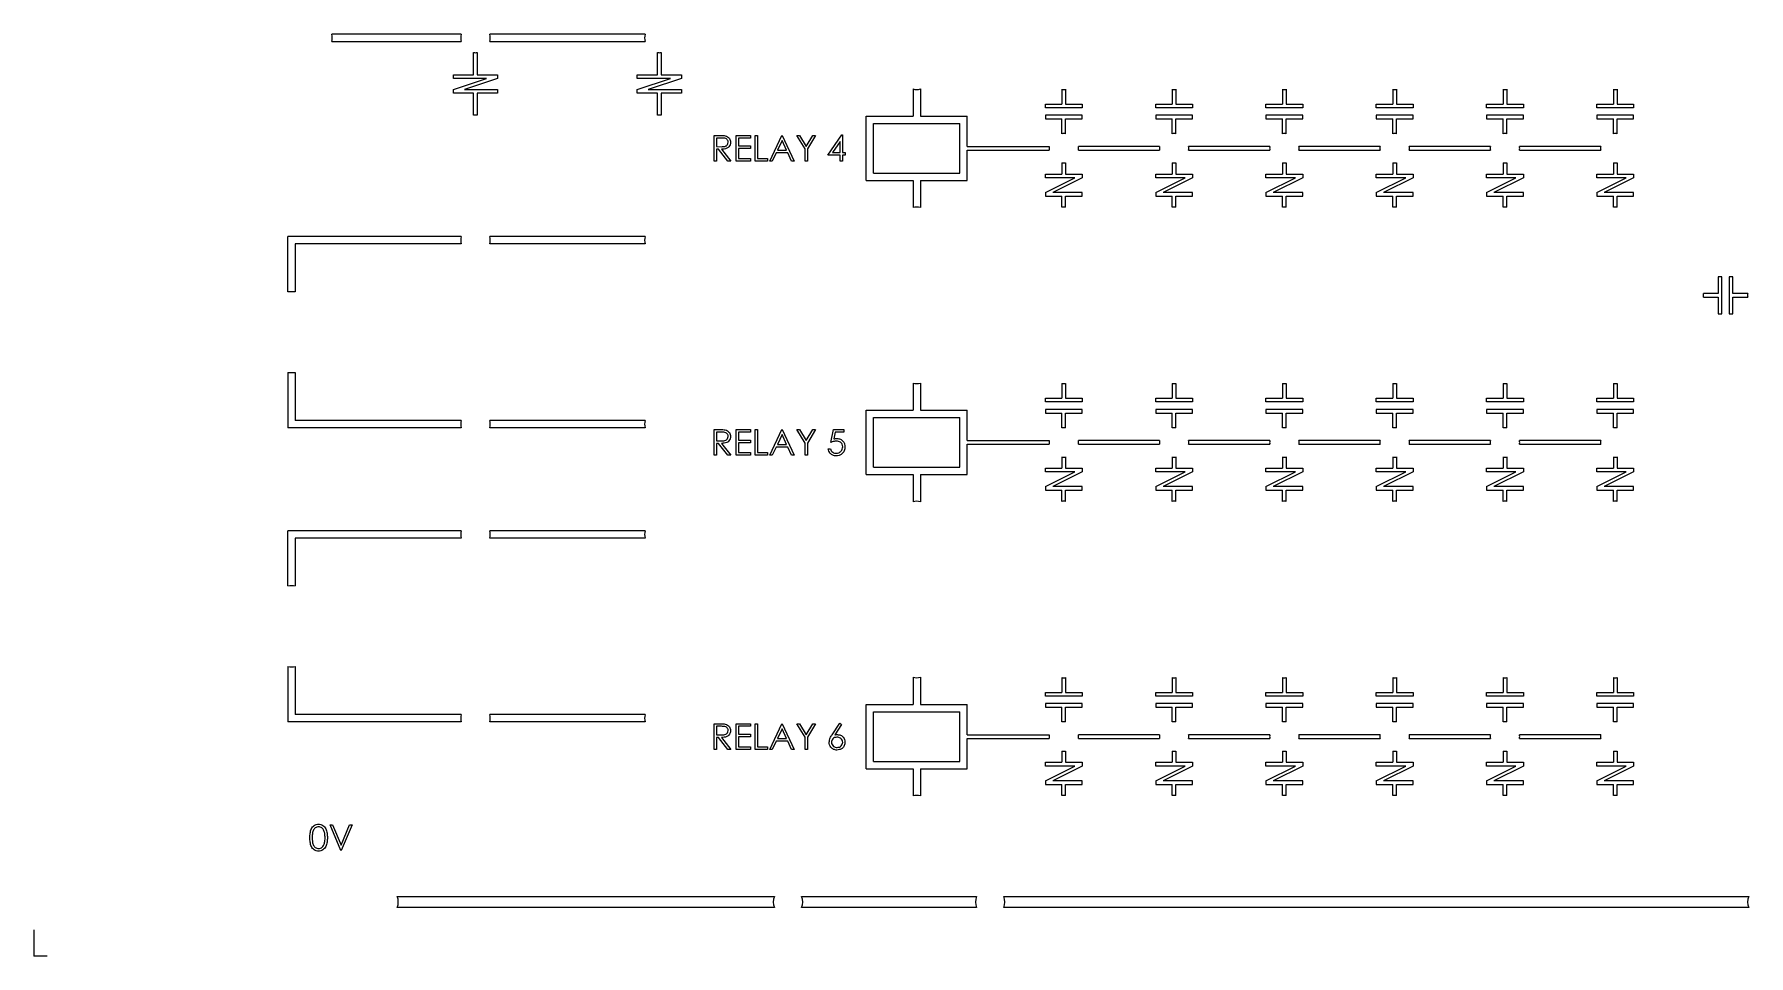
# Model space of a CAD drawing. Header units: millimetres. Extents: x -148 to 776, y -1017 to -448.
# Drawn here: x -148.3 to 318, y -1017.4 to -766.8 of the extents above; entities that cross this region are included whole.
import ezdxf

# ---------------------------------------------------------------- set-up
doc = ezdxf.new("R2010")
doc.units = ezdxf.units.MM
doc.header["$PDSIZE"] = -1

msp = doc.modelspace()

# ---------------------------------------------------------------- linework, layer by layer
at = {"color": 7, "linetype": 'Continuous', "lineweight": 25}
for p, q in [((-32.19, -766.82), (-67.36, -766.82)), ((-67.36, -768.82), (-32.19, -768.82)), ((17.81, -766.82), (-24.44, -766.82)), ((-24.44, -768.82), (17.81, -768.82)), ((-28.82, -777.82), (-28.82, -771.78)), ((-27.82, -771.78), (-27.82, -777.82)), ((21.18, -777.82), (21.18, -771.78)), ((22.18, -771.78), (22.18, -777.82)), ((-34.32, -778.82), (-34.32, -777.82)), ((-34.32, -777.82), (-28.82, -777.82)), ((-27.82, -777.82), (-22.32, -777.82)), ((-22.32, -777.82), (-22.32, -778.82)), ((15.68, -778.82), (15.68, -777.82)), ((15.68, -777.82), (21.18, -777.82)), ((22.18, -777.82), (27.68, -777.82)), ((27.68, -777.82), (27.68, -778.82)), ((-34.32, -781.82), (-25.32, -778.82)), ((-25.32, -778.82), (-34.32, -778.82)), ((-34.32, -782.82), (-34.32, -781.82)), ((-28.82, -782.82), (-34.32, -782.82)), ((-22.32, -778.82), (-31.32, -781.82)), ((-31.32, -781.82), (-22.32, -781.82)), ((-28.82, -788.85), (-28.82, -782.82)), ((-22.32, -782.82), (-27.82, -782.82)), ((-27.82, -782.82), (-27.82, -788.85)), ((-22.32, -781.82), (-22.32, -782.82)), ((15.68, -781.82), (24.68, -778.82)), ((24.68, -778.82), (15.68, -778.82)), ((15.68, -782.82), (15.68, -781.82)), ((21.18, -782.82), (15.68, -782.82)), ((27.68, -778.82), (18.68, -781.82)), ((18.68, -781.82), (27.68, -781.82)), ((21.18, -788.85), (21.18, -782.82)), ((27.68, -782.82), (22.18, -782.82)), ((22.18, -782.82), (22.18, -788.85)), ((27.68, -781.82), (27.68, -782.82)), ((90.68, -781.69), (90.68, -789.07)), ((92.68, -781.69), (92.68, -789.07)), ((131.18, -781.78), (131.18, -785.82)), ((132.18, -781.78), (132.18, -785.82)), ((161.18, -781.78), (161.18, -785.82)), ((162.18, -781.78), (162.18, -785.82)), ((191.18, -781.78), (191.18, -785.82)), ((192.18, -781.78), (192.18, -785.82)), ((221.18, -781.78), (221.18, -785.82)), ((222.18, -781.78), (222.18, -785.82)), ((251.18, -781.78), (251.18, -785.82)), ((252.18, -781.78), (252.18, -785.82)), ((281.18, -781.78), (281.18, -785.82)), ((282.18, -781.78), (282.18, -785.82)), ((126.68, -786.82), (126.68, -785.82)), ((126.68, -785.82), (131.18, -785.82)), ((136.68, -786.82), (126.68, -786.82)), ((132.18, -785.82), (136.68, -785.82)), ((136.68, -785.82), (136.68, -786.82)), ((156.68, -786.82), (156.68, -785.82)), ((156.68, -785.82), (161.18, -785.82)), ((166.68, -786.82), (156.68, -786.82)), ((162.18, -785.82), (166.68, -785.82)), ((166.68, -785.82), (166.68, -786.82)), ((186.68, -786.82), (186.68, -785.82)), ((186.68, -785.82), (191.18, -785.82)), ((196.68, -786.82), (186.68, -786.82)), ((192.18, -785.82), (196.68, -785.82)), ((196.68, -785.82), (196.68, -786.82)), ((216.68, -786.82), (216.68, -785.82)), ((216.68, -785.82), (221.18, -785.82)), ((226.68, -786.82), (216.68, -786.82)), ((222.18, -785.82), (226.68, -785.82)), ((226.68, -785.82), (226.68, -786.82)), ((246.68, -786.82), (246.68, -785.82)), ((246.68, -785.82), (251.18, -785.82)), ((256.68, -786.82), (246.68, -786.82)), ((252.18, -785.82), (256.68, -785.82)), ((256.68, -785.82), (256.68, -786.82)), ((276.68, -786.82), (276.68, -785.82)), ((276.68, -785.82), (281.18, -785.82)), ((286.68, -786.82), (276.68, -786.82)), ((282.18, -785.82), (286.68, -785.82)), ((286.68, -785.82), (286.68, -786.82)), ((77.93, -806.57), (77.93, -789.07)), ((77.93, -789.07), (90.68, -789.07)), ((79.93, -791.07), (103.43, -791.07)), ((79.93, -804.57), (79.93, -791.07)), ((92.68, -789.07), (105.43, -789.07)), ((103.43, -804.57), (103.43, -791.07)), ((105.43, -797.32), (105.43, -789.07)), ((126.68, -788.82), (126.68, -789.82)), ((136.68, -788.82), (126.68, -788.82)), ((126.68, -789.82), (131.18, -789.82)), ((131.18, -793.85), (131.18, -789.82)), ((132.18, -789.82), (136.68, -789.82)), ((132.18, -793.85), (132.18, -789.82)), ((136.68, -789.82), (136.68, -788.82)), ((156.68, -788.82), (156.68, -789.82)), ((166.68, -788.82), (156.68, -788.82)), ((156.68, -789.82), (161.18, -789.82)), ((161.18, -793.85), (161.18, -789.82)), ((162.18, -789.82), (166.68, -789.82)), ((162.18, -793.85), (162.18, -789.82)), ((166.68, -789.82), (166.68, -788.82)), ((186.68, -788.82), (186.68, -789.82)), ((196.68, -788.82), (186.68, -788.82)), ((186.68, -789.82), (191.18, -789.82)), ((191.18, -793.85), (191.18, -789.82)), ((192.18, -789.82), (196.68, -789.82)), ((192.18, -793.85), (192.18, -789.82)), ((196.68, -789.82), (196.68, -788.82)), ((216.68, -788.82), (216.68, -789.82)), ((226.68, -788.82), (216.68, -788.82)), ((216.68, -789.82), (221.18, -789.82)), ((221.18, -793.85), (221.18, -789.82)), ((222.18, -789.82), (226.68, -789.82)), ((222.18, -793.85), (222.18, -789.82)), ((226.68, -789.82), (226.68, -788.82)), ((246.68, -788.82), (246.68, -789.82)), ((256.68, -788.82), (246.68, -788.82)), ((246.68, -789.82), (251.18, -789.82)), ((251.18, -793.85), (251.18, -789.82)), ((252.18, -789.82), (256.68, -789.82)), ((252.18, -793.85), (252.18, -789.82)), ((256.68, -789.82), (256.68, -788.82)), ((276.68, -788.82), (276.68, -789.82)), ((286.68, -788.82), (276.68, -788.82)), ((276.68, -789.82), (281.18, -789.82)), ((281.18, -793.85), (281.18, -789.82)), ((282.18, -789.82), (286.68, -789.82)), ((282.18, -793.85), (282.18, -789.82)), ((286.68, -789.82), (286.68, -788.82)), ((36.64, -794.32), (38.04, -794.32)), ((36.64, -801.32), (36.64, -794.32)), ((37.27, -795.03), (37.27, -797.37)), ((38.58, -795.03), (37.27, -795.03)), ((42.56, -794.32), (46.51, -794.32)), ((42.56, -801.32), (42.56, -794.32)), ((46.51, -795.03), (43.19, -795.03)), ((43.19, -795.03), (43.19, -797.19)), ((43.19, -797.19), (46.51, -797.19)), ((46.51, -794.32), (46.51, -795.03)), ((46.51, -797.19), (46.51, -797.91)), ((47.77, -801.32), (47.77, -794.32)), ((47.77, -794.32), (48.4, -794.32)), ((48.4, -794.32), (48.4, -800.6)), ((51.72, -801.32), (55.04, -794.32)), ((55.07, -795.68), (53.81, -798.35)), ((55.04, -794.32), (55.13, -794.32)), ((56.31, -798.35), (55.07, -795.68)), ((55.13, -794.32), (58.36, -801.32)), ((59.07, -794.32), (59.79, -794.32)), ((61.32, -797.99), (59.07, -794.32)), ((59.79, -794.32), (61.63, -797.32)), ((61.63, -797.32), (63.47, -794.32)), ((64.19, -794.32), (61.95, -797.99)), ((63.47, -794.32), (64.19, -794.32)), ((67.51, -799.7), (71.33, -794.14)), ((70.83, -795.95), (68.75, -798.98)), ((70.83, -798.98), (70.83, -795.95)), ((71.33, -794.14), (71.46, -794.14)), ((71.46, -794.14), (71.46, -798.98)), ((105.43, -797.32), (127.72, -797.32)), ((157.72, -797.32), (135.65, -797.32)), ((187.72, -797.32), (165.65, -797.32)), ((217.72, -797.32), (195.65, -797.32)), ((247.72, -797.32), (225.65, -797.32)), ((277.72, -797.32), (255.65, -797.32)), ((37.27, -801.32), (36.64, -801.32)), ((37.27, -797.37), (38.55, -797.38)), ((37.78, -798.08), (37.27, -798.08)), ((37.27, -798.08), (37.27, -801.32)), ((40.35, -801.32), (37.78, -798.08)), ((38.55, -798.08), (41.13, -801.32)), ((41.13, -801.32), (40.35, -801.32)), ((46.51, -801.32), (42.56, -801.32)), ((46.51, -797.91), (43.19, -797.91)), ((43.19, -797.91), (43.19, -800.6)), ((43.19, -800.6), (46.51, -800.6)), ((46.51, -800.6), (46.51, -801.32)), ((51.09, -801.32), (47.77, -801.32)), ((48.4, -800.6), (51.09, -800.6)), ((51.09, -800.6), (51.09, -801.32)), ((52.4, -801.32), (51.72, -801.32)), ((53.47, -799.07), (52.4, -801.32)), ((56.64, -799.07), (53.47, -799.07)), ((53.81, -798.35), (56.31, -798.35)), ((57.67, -801.32), (56.64, -799.07)), ((58.36, -801.32), (57.67, -801.32)), ((61.32, -801.32), (61.32, -797.99)), ((61.95, -801.32), (61.32, -801.32)), ((61.95, -797.99), (61.95, -801.32)), ((70.83, -799.7), (67.51, -799.7)), ((68.75, -798.98), (70.83, -798.98)), ((70.83, -801.32), (70.83, -799.7)), ((71.46, -801.32), (70.83, -801.32)), ((71.46, -798.98), (72.27, -798.98)), ((72.27, -799.7), (71.46, -799.7)), ((71.46, -799.7), (71.46, -801.32)), ((72.27, -798.98), (72.27, -799.7)), ((105.43, -798.32), (127.72, -798.32)), ((105.43, -806.57), (105.43, -798.32)), ((131.18, -801.78), (131.18, -804.82)), ((132.18, -801.78), (132.18, -804.82)), ((135.65, -798.32), (157.72, -798.32)), ((161.18, -801.78), (161.18, -804.82)), ((162.18, -801.78), (162.18, -804.82)), ((165.65, -798.32), (187.72, -798.32)), ((191.18, -801.78), (191.18, -804.82)), ((192.18, -801.78), (192.18, -804.82)), ((195.65, -798.32), (217.72, -798.32)), ((221.18, -801.78), (221.18, -804.82)), ((222.18, -801.78), (222.18, -804.82)), ((225.65, -798.32), (247.72, -798.32)), ((251.18, -801.78), (251.18, -804.82)), ((252.18, -801.78), (252.18, -804.82)), ((255.65, -798.32), (277.72, -798.32)), ((281.18, -801.78), (281.18, -804.82)), ((282.18, -801.78), (282.18, -804.82)), ((77.93, -806.57), (90.68, -806.57)), ((79.93, -804.57), (103.43, -804.57)), ((90.68, -806.57), (90.68, -813.94)), ((92.68, -806.57), (105.43, -806.57)), ((92.68, -806.57), (92.68, -813.94)), ((126.68, -805.82), (126.68, -804.82)), ((126.68, -804.82), (131.18, -804.82)), ((126.68, -809.82), (134.68, -805.82)), ((134.68, -805.82), (126.68, -805.82)), ((136.68, -805.82), (128.68, -809.82)), ((132.18, -804.82), (136.68, -804.82)), ((136.68, -804.82), (136.68, -805.82)), ((156.68, -805.82), (156.68, -804.82)), ((156.68, -804.82), (161.18, -804.82)), ((156.68, -809.82), (164.68, -805.82)), ((164.68, -805.82), (156.68, -805.82)), ((166.68, -805.82), (158.68, -809.82)), ((162.18, -804.82), (166.68, -804.82)), ((166.68, -804.82), (166.68, -805.82)), ((186.68, -805.82), (186.68, -804.82)), ((186.68, -804.82), (191.18, -804.82)), ((186.68, -809.82), (194.68, -805.82)), ((194.68, -805.82), (186.68, -805.82)), ((196.68, -805.82), (188.68, -809.82)), ((192.18, -804.82), (196.68, -804.82)), ((196.68, -804.82), (196.68, -805.82)), ((216.68, -805.82), (216.68, -804.82)), ((216.68, -804.82), (221.18, -804.82)), ((216.68, -809.82), (224.68, -805.82)), ((224.68, -805.82), (216.68, -805.82)), ((226.68, -805.82), (218.68, -809.82)), ((222.18, -804.82), (226.68, -804.82)), ((226.68, -804.82), (226.68, -805.82)), ((246.68, -805.82), (246.68, -804.82)), ((246.68, -804.82), (251.18, -804.82)), ((246.68, -809.82), (254.68, -805.82)), ((254.68, -805.82), (246.68, -805.82)), ((256.68, -805.82), (248.68, -809.82)), ((252.18, -804.82), (256.68, -804.82)), ((256.68, -804.82), (256.68, -805.82)), ((276.68, -805.82), (276.68, -804.82)), ((276.68, -804.82), (281.18, -804.82)), ((276.68, -809.82), (284.68, -805.82)), ((284.68, -805.82), (276.68, -805.82)), ((286.68, -805.82), (278.68, -809.82)), ((282.18, -804.82), (286.68, -804.82)), ((286.68, -804.82), (286.68, -805.82)), ((126.68, -809.82), (126.68, -810.82)), ((126.68, -810.82), (131.18, -810.82)), ((136.68, -809.82), (128.68, -809.82)), ((131.18, -813.85), (131.18, -810.82)), ((132.18, -810.82), (136.68, -810.82)), ((132.18, -813.85), (132.18, -810.82)), ((136.68, -810.82), (136.68, -809.82)), ((156.68, -809.82), (156.68, -810.82)), ((156.68, -810.82), (161.18, -810.82)), ((166.68, -809.82), (158.68, -809.82)), ((161.18, -813.85), (161.18, -810.82)), ((162.18, -810.82), (166.68, -810.82)), ((162.18, -813.85), (162.18, -810.82)), ((166.68, -810.82), (166.68, -809.82)), ((186.68, -809.82), (186.68, -810.82)), ((186.68, -810.82), (191.18, -810.82)), ((196.68, -809.82), (188.68, -809.82)), ((191.18, -813.85), (191.18, -810.82)), ((192.18, -810.82), (196.68, -810.82)), ((192.18, -813.85), (192.18, -810.82)), ((196.68, -810.82), (196.68, -809.82)), ((216.68, -809.82), (216.68, -810.82)), ((216.68, -810.82), (221.18, -810.82)), ((226.68, -809.82), (218.68, -809.82)), ((221.18, -813.85), (221.18, -810.82)), ((222.18, -810.82), (226.68, -810.82)), ((222.18, -813.85), (222.18, -810.82)), ((226.68, -810.82), (226.68, -809.82)), ((246.68, -809.82), (246.68, -810.82)), ((246.68, -810.82), (251.18, -810.82)), ((256.68, -809.82), (248.68, -809.82)), ((251.18, -813.85), (251.18, -810.82)), ((252.18, -810.82), (256.68, -810.82)), ((252.18, -813.85), (252.18, -810.82)), ((256.68, -810.82), (256.68, -809.82)), ((276.68, -809.82), (276.68, -810.82)), ((276.68, -810.82), (281.18, -810.82)), ((286.68, -809.82), (278.68, -809.82)), ((281.18, -813.85), (281.18, -810.82)), ((282.18, -810.82), (286.68, -810.82)), ((282.18, -813.85), (282.18, -810.82)), ((286.68, -810.82), (286.68, -809.82)), ((-79.32, -836.86), (-79.32, -821.82)), ((-32.19, -821.82), (-79.32, -821.82)), ((-32.19, -823.82), (-77.32, -823.82)), ((-77.32, -823.82), (-77.32, -836.86)), ((17.81, -821.82), (-24.44, -821.82)), ((17.81, -823.82), (-24.44, -823.82)), ((309.68, -832.82), (309.68, -837.32)), ((310.68, -832.82), (309.68, -832.82)), ((310.68, -842.82), (310.68, -832.82)), ((312.68, -832.82), (312.68, -842.82)), ((313.68, -832.82), (312.68, -832.82)), ((313.68, -837.32), (313.68, -832.82)), ((309.68, -837.32), (305.65, -837.32)), ((305.65, -838.32), (309.68, -838.32)), ((309.68, -838.32), (309.68, -842.82)), ((317.72, -837.32), (313.68, -837.32)), ((313.68, -838.32), (317.72, -838.32)), ((313.68, -842.82), (313.68, -838.32)), ((309.68, -842.82), (310.68, -842.82)), ((312.68, -842.82), (313.68, -842.82)), ((-79.32, -858.77), (-79.32, -873.82)), ((-77.32, -858.77), (-77.32, -871.82)), ((90.68, -861.69), (90.68, -869.07)), ((92.68, -861.69), (92.68, -869.07)), ((131.18, -861.78), (131.18, -865.82)), ((132.18, -861.78), (132.18, -865.82)), ((161.18, -861.78), (161.18, -865.82)), ((162.18, -861.78), (162.18, -865.82)), ((191.18, -861.78), (191.18, -865.82)), ((192.18, -861.78), (192.18, -865.82)), ((221.18, -861.78), (221.18, -865.82)), ((222.18, -861.78), (222.18, -865.82)), ((251.18, -861.78), (251.18, -865.82)), ((252.18, -861.78), (252.18, -865.82)), ((281.18, -861.78), (281.18, -865.82)), ((282.18, -861.78), (282.18, -865.82)), ((126.68, -866.82), (126.68, -865.82)), ((126.68, -865.82), (131.18, -865.82)), ((136.68, -866.82), (126.68, -866.82)), ((132.18, -865.82), (136.68, -865.82)), ((136.68, -865.82), (136.68, -866.82)), ((156.68, -866.82), (156.68, -865.82)), ((156.68, -865.82), (161.18, -865.82)), ((166.68, -866.82), (156.68, -866.82)), ((162.18, -865.82), (166.68, -865.82)), ((166.68, -865.82), (166.68, -866.82)), ((186.68, -866.82), (186.68, -865.82)), ((186.68, -865.82), (191.18, -865.82)), ((196.68, -866.82), (186.68, -866.82)), ((192.18, -865.82), (196.68, -865.82)), ((196.68, -865.82), (196.68, -866.82)), ((216.68, -866.82), (216.68, -865.82)), ((216.68, -865.82), (221.18, -865.82)), ((226.68, -866.82), (216.68, -866.82)), ((222.18, -865.82), (226.68, -865.82)), ((226.68, -865.82), (226.68, -866.82)), ((246.68, -866.82), (246.68, -865.82)), ((246.68, -865.82), (251.18, -865.82)), ((256.68, -866.82), (246.68, -866.82)), ((252.18, -865.82), (256.68, -865.82)), ((256.68, -865.82), (256.68, -866.82)), ((276.68, -866.82), (276.68, -865.82)), ((276.68, -865.82), (281.18, -865.82)), ((286.68, -866.82), (276.68, -866.82)), ((282.18, -865.82), (286.68, -865.82)), ((286.68, -865.82), (286.68, -866.82)), ((-32.19, -871.82), (-77.32, -871.82)), ((17.81, -871.82), (-24.44, -871.82)), ((77.93, -886.57), (77.93, -869.07)), ((77.93, -869.07), (90.68, -869.07)), ((79.93, -871.07), (103.43, -871.07)), ((79.93, -884.57), (79.93, -871.07)), ((92.68, -869.07), (105.43, -869.07)), ((103.43, -884.57), (103.43, -871.07)), ((105.43, -877.32), (105.43, -869.07)), ((126.68, -868.82), (126.68, -869.82)), ((136.68, -868.82), (126.68, -868.82)), ((126.68, -869.82), (131.18, -869.82)), ((131.18, -873.85), (131.18, -869.82)), ((132.18, -869.82), (136.68, -869.82)), ((132.18, -873.85), (132.18, -869.82)), ((136.68, -869.82), (136.68, -868.82)), ((156.68, -868.82), (156.68, -869.82)), ((166.68, -868.82), (156.68, -868.82)), ((156.68, -869.82), (161.18, -869.82)), ((161.18, -873.85), (161.18, -869.82)), ((162.18, -869.82), (166.68, -869.82)), ((162.18, -873.85), (162.18, -869.82)), ((166.68, -869.82), (166.68, -868.82)), ((186.68, -868.82), (186.68, -869.82)), ((196.68, -868.82), (186.68, -868.82)), ((186.68, -869.82), (191.18, -869.82)), ((191.18, -873.85), (191.18, -869.82)), ((192.18, -869.82), (196.68, -869.82)), ((192.18, -873.85), (192.18, -869.82)), ((196.68, -869.82), (196.68, -868.82)), ((216.68, -868.82), (216.68, -869.82)), ((226.68, -868.82), (216.68, -868.82)), ((216.68, -869.82), (221.18, -869.82)), ((221.18, -873.85), (221.18, -869.82)), ((222.18, -869.82), (226.68, -869.82)), ((222.18, -873.85), (222.18, -869.82)), ((226.68, -869.82), (226.68, -868.82)), ((246.68, -868.82), (246.68, -869.82)), ((256.68, -868.82), (246.68, -868.82)), ((246.68, -869.82), (251.18, -869.82)), ((251.18, -873.85), (251.18, -869.82)), ((252.18, -869.82), (256.68, -869.82)), ((252.18, -873.85), (252.18, -869.82)), ((256.68, -869.82), (256.68, -868.82)), ((276.68, -868.82), (276.68, -869.82)), ((286.68, -868.82), (276.68, -868.82)), ((276.68, -869.82), (281.18, -869.82)), ((281.18, -873.85), (281.18, -869.82)), ((282.18, -869.82), (286.68, -869.82)), ((282.18, -873.85), (282.18, -869.82)), ((286.68, -869.82), (286.68, -868.82)), ((-32.19, -873.82), (-79.32, -873.82)), ((17.81, -873.82), (-24.44, -873.82)), ((36.64, -874.32), (38.04, -874.32)), ((36.64, -881.32), (36.64, -874.32)), ((37.27, -875.03), (37.27, -877.37)), ((38.58, -875.03), (37.27, -875.03)), ((42.56, -874.32), (46.51, -874.32)), ((42.56, -881.32), (42.56, -874.32)), ((46.51, -875.03), (43.19, -875.03)), ((43.19, -875.03), (43.19, -877.19)), ((46.51, -874.32), (46.51, -875.03)), ((47.77, -881.32), (47.77, -874.32)), ((47.77, -874.32), (48.4, -874.32)), ((48.4, -874.32), (48.4, -880.6)), ((51.72, -881.32), (55.04, -874.32)), ((55.07, -875.68), (53.81, -878.35)), ((55.04, -874.32), (55.13, -874.32)), ((56.31, -878.35), (55.07, -875.68)), ((55.13, -874.32), (58.36, -881.32)), ((59.07, -874.32), (59.79, -874.32)), ((61.32, -877.99), (59.07, -874.32)), ((59.79, -874.32), (61.63, -877.32)), ((61.63, -877.32), (63.47, -874.32)), ((64.19, -874.32), (61.95, -877.99)), ((63.47, -874.32), (64.19, -874.32)), ((68.32, -877.82), (69.04, -874.32)), ((69.04, -874.32), (71.91, -874.32)), ((69.53, -875.03), (69.15, -876.87)), ((71.91, -875.03), (69.53, -875.03)), ((71.91, -874.32), (71.91, -875.03)), ((37.27, -877.37), (38.55, -877.38)), ((37.78, -878.08), (37.27, -878.08)), ((37.27, -878.08), (37.27, -881.32)), ((40.35, -881.32), (37.78, -878.08)), ((38.55, -878.08), (41.13, -881.32)), ((43.19, -877.19), (46.51, -877.19)), ((46.51, -877.91), (43.19, -877.91)), ((43.19, -877.91), (43.19, -880.6)), ((43.19, -880.6), (46.51, -880.6)), ((46.51, -877.19), (46.51, -877.91)), ((46.51, -880.6), (46.51, -881.32)), ((48.4, -880.6), (51.09, -880.6)), ((51.09, -880.6), (51.09, -881.32)), ((53.47, -879.07), (52.4, -881.32)), ((56.64, -879.07), (53.47, -879.07)), ((53.81, -878.35), (56.31, -878.35)), ((57.67, -881.32), (56.64, -879.07)), ((61.32, -881.32), (61.32, -877.99)), ((61.95, -877.99), (61.95, -881.32)), ((67.6, -879.52), (68.23, -879.52)), ((105.43, -877.32), (127.72, -877.32)), ((105.43, -878.32), (127.72, -878.32)), ((105.43, -886.57), (105.43, -878.32)), ((157.72, -877.32), (135.65, -877.32)), ((135.65, -878.32), (157.72, -878.32)), ((187.72, -877.32), (165.65, -877.32)), ((165.65, -878.32), (187.72, -878.32)), ((217.72, -877.32), (195.65, -877.32)), ((195.65, -878.32), (217.72, -878.32)), ((247.72, -877.32), (225.65, -877.32)), ((225.65, -878.32), (247.72, -878.32)), ((277.72, -877.32), (255.65, -877.32)), ((255.65, -878.32), (277.72, -878.32)), ((37.27, -881.32), (36.64, -881.32)), ((41.13, -881.32), (40.35, -881.32)), ((46.51, -881.32), (42.56, -881.32)), ((51.09, -881.32), (47.77, -881.32)), ((52.4, -881.32), (51.72, -881.32)), ((58.36, -881.32), (57.67, -881.32)), ((61.95, -881.32), (61.32, -881.32)), ((79.93, -884.57), (103.43, -884.57)), ((126.68, -885.82), (126.68, -884.82)), ((126.68, -884.82), (131.18, -884.82)), ((126.68, -889.82), (134.68, -885.82)), ((134.68, -885.82), (126.68, -885.82)), ((136.68, -885.82), (128.68, -889.82)), ((131.18, -881.78), (131.18, -884.82)), ((132.18, -881.78), (132.18, -884.82)), ((132.18, -884.82), (136.68, -884.82)), ((136.68, -884.82), (136.68, -885.82)), ((156.68, -885.82), (156.68, -884.82)), ((156.68, -884.82), (161.18, -884.82)), ((156.68, -889.82), (164.68, -885.82)), ((164.68, -885.82), (156.68, -885.82)), ((166.68, -885.82), (158.68, -889.82)), ((161.18, -881.78), (161.18, -884.82)), ((162.18, -881.78), (162.18, -884.82)), ((162.18, -884.82), (166.68, -884.82)), ((166.68, -884.82), (166.68, -885.82)), ((186.68, -885.82), (186.68, -884.82)), ((186.68, -884.82), (191.18, -884.82)), ((186.68, -889.82), (194.68, -885.82)), ((194.68, -885.82), (186.68, -885.82)), ((196.68, -885.82), (188.68, -889.82)), ((191.18, -881.78), (191.18, -884.82)), ((192.18, -881.78), (192.18, -884.82)), ((192.18, -884.82), (196.68, -884.82)), ((196.68, -884.82), (196.68, -885.82)), ((216.68, -885.82), (216.68, -884.82)), ((216.68, -884.82), (221.18, -884.82)), ((216.68, -889.82), (224.68, -885.82)), ((224.68, -885.82), (216.68, -885.82)), ((226.68, -885.82), (218.68, -889.82)), ((221.18, -881.78), (221.18, -884.82)), ((222.18, -881.78), (222.18, -884.82)), ((222.18, -884.82), (226.68, -884.82)), ((226.68, -884.82), (226.68, -885.82)), ((246.68, -885.82), (246.68, -884.82)), ((246.68, -884.82), (251.18, -884.82)), ((246.68, -889.82), (254.68, -885.82)), ((254.68, -885.82), (246.68, -885.82)), ((256.68, -885.82), (248.68, -889.82)), ((251.18, -881.78), (251.18, -884.82)), ((252.18, -881.78), (252.18, -884.82)), ((252.18, -884.82), (256.68, -884.82)), ((256.68, -884.82), (256.68, -885.82)), ((276.68, -885.82), (276.68, -884.82)), ((276.68, -884.82), (281.18, -884.82)), ((284.68, -885.82), (276.68, -885.82)), ((276.68, -889.82), (284.68, -885.82)), ((286.68, -885.82), (278.68, -889.82)), ((281.18, -881.78), (281.18, -884.82)), ((282.18, -881.78), (282.18, -884.82)), ((282.18, -884.82), (286.68, -884.82)), ((286.68, -884.82), (286.68, -885.82)), ((77.93, -886.57), (90.68, -886.57)), ((90.68, -886.57), (90.68, -893.94)), ((92.68, -886.57), (105.43, -886.57)), ((92.68, -886.57), (92.68, -893.94)), ((126.68, -889.82), (126.68, -890.82)), ((136.68, -889.82), (128.68, -889.82)), ((136.68, -890.82), (136.68, -889.82)), ((156.68, -889.82), (156.68, -890.82)), ((166.68, -889.82), (158.68, -889.82)), ((166.68, -890.82), (166.68, -889.82)), ((186.68, -889.82), (186.68, -890.82)), ((196.68, -889.82), (188.68, -889.82)), ((196.68, -890.82), (196.68, -889.82)), ((216.68, -889.82), (216.68, -890.82)), ((226.68, -889.82), (218.68, -889.82)), ((226.68, -890.82), (226.68, -889.82)), ((246.68, -889.82), (246.68, -890.82)), ((256.68, -889.82), (248.68, -889.82)), ((256.68, -890.82), (256.68, -889.82)), ((276.68, -889.82), (276.68, -890.82)), ((286.68, -889.82), (278.68, -889.82)), ((286.68, -890.82), (286.68, -889.82)), ((126.68, -890.82), (131.18, -890.82)), ((131.18, -893.85), (131.18, -890.82)), ((132.18, -890.82), (136.68, -890.82)), ((132.18, -893.85), (132.18, -890.82)), ((156.68, -890.82), (161.18, -890.82)), ((161.18, -893.85), (161.18, -890.82)), ((162.18, -890.82), (166.68, -890.82)), ((162.18, -893.85), (162.18, -890.82)), ((186.68, -890.82), (191.18, -890.82)), ((191.18, -893.85), (191.18, -890.82)), ((192.18, -890.82), (196.68, -890.82)), ((192.18, -893.85), (192.18, -890.82)), ((216.68, -890.82), (221.18, -890.82)), ((221.18, -893.85), (221.18, -890.82)), ((222.18, -890.82), (226.68, -890.82)), ((222.18, -893.85), (222.18, -890.82)), ((246.68, -890.82), (251.18, -890.82)), ((251.18, -893.85), (251.18, -890.82)), ((252.18, -890.82), (256.68, -890.82)), ((252.18, -893.85), (252.18, -890.82)), ((276.68, -890.82), (281.18, -890.82)), ((281.18, -893.85), (281.18, -890.82)), ((282.18, -890.82), (286.68, -890.82)), ((282.18, -893.85), (282.18, -890.82)), ((-32.19, -901.82), (-79.32, -901.82)), ((-79.32, -916.86), (-79.32, -901.82)), ((-32.19, -903.82), (-77.32, -903.82)), ((-77.32, -903.82), (-77.32, -916.86)), ((17.81, -901.82), (-24.44, -901.82)), ((17.81, -903.82), (-24.44, -903.82)), ((-79.32, -938.77), (-79.32, -953.82)), ((-77.32, -938.77), (-77.32, -951.82)), ((90.68, -941.69), (90.68, -949.07)), ((92.68, -941.69), (92.68, -949.07)), ((131.18, -941.78), (131.18, -945.82)), ((132.18, -941.78), (132.18, -945.82)), ((161.18, -941.78), (161.18, -945.82)), ((162.18, -941.78), (162.18, -945.82)), ((191.18, -941.78), (191.18, -945.82)), ((192.18, -941.78), (192.18, -945.82)), ((221.18, -941.78), (221.18, -945.82)), ((222.18, -941.78), (222.18, -945.82)), ((251.18, -941.78), (251.18, -945.82)), ((252.18, -941.78), (252.18, -945.82)), ((281.18, -941.78), (281.18, -945.82)), ((282.18, -941.78), (282.18, -945.82)), ((126.68, -946.82), (126.68, -945.82)), ((126.68, -945.82), (131.18, -945.82)), ((132.18, -945.82), (136.68, -945.82)), ((136.68, -945.82), (136.68, -946.82)), ((156.68, -946.82), (156.68, -945.82)), ((156.68, -945.82), (161.18, -945.82)), ((162.18, -945.82), (166.68, -945.82)), ((166.68, -945.82), (166.68, -946.82)), ((186.68, -946.82), (186.68, -945.82)), ((186.68, -945.82), (191.18, -945.82)), ((192.18, -945.82), (196.68, -945.82)), ((196.68, -945.82), (196.68, -946.82)), ((216.68, -946.82), (216.68, -945.82)), ((216.68, -945.82), (221.18, -945.82)), ((222.18, -945.82), (226.68, -945.82)), ((226.68, -945.82), (226.68, -946.82)), ((246.68, -946.82), (246.68, -945.82)), ((246.68, -945.82), (251.18, -945.82)), ((252.18, -945.82), (256.68, -945.82)), ((256.68, -945.82), (256.68, -946.82)), ((276.68, -946.82), (276.68, -945.82)), ((276.68, -945.82), (281.18, -945.82)), ((282.18, -945.82), (286.68, -945.82)), ((286.68, -945.82), (286.68, -946.82)), ((77.93, -966.57), (77.93, -949.07)), ((77.93, -949.07), (90.68, -949.07)), ((79.93, -951.07), (103.43, -951.07)), ((79.93, -964.57), (79.93, -951.07)), ((92.68, -949.07), (105.43, -949.07)), ((103.43, -964.57), (103.43, -951.07)), ((105.43, -957.32), (105.43, -949.07)), ((136.68, -946.82), (126.68, -946.82)), ((126.68, -948.82), (126.68, -949.82)), ((136.68, -948.82), (126.68, -948.82)), ((126.68, -949.82), (131.18, -949.82)), ((131.18, -953.85), (131.18, -949.82)), ((132.18, -949.82), (136.68, -949.82)), ((132.18, -953.85), (132.18, -949.82)), ((136.68, -949.82), (136.68, -948.82)), ((166.68, -946.82), (156.68, -946.82)), ((156.68, -948.82), (156.68, -949.82)), ((166.68, -948.82), (156.68, -948.82)), ((156.68, -949.82), (161.18, -949.82)), ((161.18, -953.85), (161.18, -949.82)), ((162.18, -949.82), (166.68, -949.82)), ((162.18, -953.85), (162.18, -949.82)), ((166.68, -949.82), (166.68, -948.82)), ((196.68, -946.82), (186.68, -946.82)), ((186.68, -948.82), (186.68, -949.82)), ((196.68, -948.82), (186.68, -948.82)), ((186.68, -949.82), (191.18, -949.82)), ((191.18, -953.85), (191.18, -949.82)), ((192.18, -949.82), (196.68, -949.82)), ((192.18, -953.85), (192.18, -949.82)), ((196.68, -949.82), (196.68, -948.82)), ((226.68, -946.82), (216.68, -946.82)), ((216.68, -948.82), (216.68, -949.82)), ((226.68, -948.82), (216.68, -948.82)), ((216.68, -949.82), (221.18, -949.82)), ((221.18, -953.85), (221.18, -949.82)), ((222.18, -949.82), (226.68, -949.82)), ((222.18, -953.85), (222.18, -949.82)), ((226.68, -949.82), (226.68, -948.82)), ((256.68, -946.82), (246.68, -946.82)), ((246.68, -948.82), (246.68, -949.82)), ((256.68, -948.82), (246.68, -948.82)), ((246.68, -949.82), (251.18, -949.82)), ((251.18, -953.85), (251.18, -949.82)), ((252.18, -953.85), (252.18, -949.82)), ((252.18, -949.82), (256.68, -949.82)), ((256.68, -949.82), (256.68, -948.82)), ((286.68, -946.82), (276.68, -946.82)), ((276.68, -948.82), (276.68, -949.82)), ((286.68, -948.82), (276.68, -948.82)), ((276.68, -949.82), (281.18, -949.82)), ((281.18, -953.85), (281.18, -949.82)), ((282.18, -949.82), (286.68, -949.82)), ((282.18, -953.85), (282.18, -949.82)), ((286.68, -949.82), (286.68, -948.82)), ((-32.19, -953.82), (-79.32, -953.82)), ((-32.19, -951.82), (-77.32, -951.82)), ((17.81, -951.82), (-24.44, -951.82)), ((17.81, -953.82), (-24.44, -953.82)), ((36.64, -954.32), (38.04, -954.32)), ((36.64, -961.32), (36.64, -954.32)), ((38.58, -955.03), (37.27, -955.03)), ((37.27, -955.03), (37.27, -957.37)), ((42.56, -961.32), (42.56, -954.32)), ((42.56, -954.32), (46.51, -954.32)), ((43.19, -955.03), (43.19, -957.19)), ((46.51, -955.03), (43.19, -955.03)), ((46.51, -954.32), (46.51, -955.03)), ((47.77, -954.32), (48.4, -954.32)), ((47.77, -961.32), (47.77, -954.32)), ((48.4, -954.32), (48.4, -960.6)), ((51.72, -961.32), (55.04, -954.32)), ((55.07, -955.68), (53.81, -958.35)), ((55.04, -954.32), (55.13, -954.32)), ((56.31, -958.35), (55.07, -955.68)), ((55.13, -954.32), (58.36, -961.32)), ((59.07, -954.32), (59.79, -954.32)), ((61.32, -957.99), (59.07, -954.32)), ((59.79, -954.32), (61.63, -957.32)), ((61.63, -957.32), (63.47, -954.32)), ((64.19, -954.32), (61.95, -957.99)), ((63.47, -954.32), (64.19, -954.32)), ((68.65, -957.33), (70.74, -954.14)), ((71.23, -954.52), (69.38, -957.34)), ((70.74, -954.14), (71.23, -954.52)), ((37.27, -957.37), (38.55, -957.38)), ((37.27, -958.08), (37.27, -961.32)), ((37.78, -958.08), (37.27, -958.08)), ((40.35, -961.32), (37.78, -958.08)), ((38.55, -958.08), (41.13, -961.32)), ((43.19, -957.19), (46.51, -957.19)), ((46.51, -957.91), (43.19, -957.91)), ((43.19, -957.91), (43.19, -960.6)), ((46.51, -957.19), (46.51, -957.91)), ((53.47, -959.07), (52.4, -961.32)), ((56.64, -959.07), (53.47, -959.07)), ((53.81, -958.35), (56.31, -958.35)), ((57.67, -961.32), (56.64, -959.07)), ((61.32, -961.32), (61.32, -957.99)), ((61.95, -957.99), (61.95, -961.32)), ((105.43, -957.32), (127.72, -957.32)), ((105.43, -958.32), (127.72, -958.32)), ((105.43, -966.57), (105.43, -958.32)), ((157.72, -957.32), (135.65, -957.32)), ((135.65, -958.32), (157.72, -958.32)), ((187.72, -957.32), (165.65, -957.32)), ((165.65, -958.32), (187.72, -958.32)), ((217.72, -957.32), (195.65, -957.32)), ((195.65, -958.32), (217.72, -958.32)), ((247.72, -957.32), (225.65, -957.32)), ((225.65, -958.32), (247.72, -958.32)), ((277.72, -957.32), (255.65, -957.32)), ((255.65, -958.32), (277.72, -958.32)), ((37.27, -961.32), (36.64, -961.32)), ((41.13, -961.32), (40.35, -961.32)), ((46.51, -961.32), (42.56, -961.32)), ((43.19, -960.6), (46.51, -960.6)), ((46.51, -960.6), (46.51, -961.32)), ((51.09, -961.32), (47.77, -961.32)), ((48.4, -960.6), (51.09, -960.6)), ((51.09, -960.6), (51.09, -961.32)), ((52.4, -961.32), (51.72, -961.32)), ((58.36, -961.32), (57.67, -961.32)), ((61.95, -961.32), (61.32, -961.32)), ((79.93, -964.57), (103.43, -964.57)), ((126.68, -965.82), (126.68, -964.82)), ((126.68, -964.82), (131.18, -964.82)), ((131.18, -961.78), (131.18, -964.82)), ((132.18, -961.78), (132.18, -964.82)), ((132.18, -964.82), (136.68, -964.82)), ((136.68, -964.82), (136.68, -965.82)), ((156.68, -965.82), (156.68, -964.82)), ((156.68, -964.82), (161.18, -964.82)), ((161.18, -961.78), (161.18, -964.82)), ((162.18, -961.78), (162.18, -964.82)), ((162.18, -964.82), (166.68, -964.82)), ((166.68, -964.82), (166.68, -965.82)), ((186.68, -965.82), (186.68, -964.82)), ((186.68, -964.82), (191.18, -964.82)), ((191.18, -961.78), (191.18, -964.82)), ((192.18, -961.78), (192.18, -964.82)), ((192.18, -964.82), (196.68, -964.82)), ((196.68, -964.82), (196.68, -965.82)), ((216.68, -965.82), (216.68, -964.82)), ((216.68, -964.82), (221.18, -964.82)), ((221.18, -961.78), (221.18, -964.82)), ((222.18, -961.78), (222.18, -964.82)), ((222.18, -964.82), (226.68, -964.82)), ((226.68, -964.82), (226.68, -965.82)), ((246.68, -965.82), (246.68, -964.82)), ((246.68, -964.82), (251.18, -964.82)), ((251.18, -961.78), (251.18, -964.82)), ((252.18, -961.78), (252.18, -964.82)), ((252.18, -964.82), (256.68, -964.82)), ((256.68, -964.82), (256.68, -965.82)), ((276.68, -965.82), (276.68, -964.82)), ((276.68, -964.82), (281.18, -964.82)), ((281.18, -961.78), (281.18, -964.82)), ((282.18, -961.78), (282.18, -964.82)), ((282.18, -964.82), (286.68, -964.82)), ((286.68, -964.82), (286.68, -965.82)), ((77.93, -966.57), (90.68, -966.57)), ((90.68, -966.57), (90.68, -973.94)), ((92.68, -966.57), (105.43, -966.57)), ((92.68, -966.57), (92.68, -973.94)), ((126.68, -969.82), (134.68, -965.82)), ((134.68, -965.82), (126.68, -965.82)), ((126.68, -969.82), (126.68, -970.82)), ((136.68, -965.82), (128.68, -969.82)), ((136.68, -969.82), (128.68, -969.82)), ((136.68, -970.82), (136.68, -969.82)), ((156.68, -969.82), (164.68, -965.82)), ((164.68, -965.82), (156.68, -965.82)), ((156.68, -969.82), (156.68, -970.82)), ((166.68, -965.82), (158.68, -969.82)), ((166.68, -969.82), (158.68, -969.82)), ((166.68, -970.82), (166.68, -969.82)), ((186.68, -969.82), (194.68, -965.82)), ((194.68, -965.82), (186.68, -965.82)), ((186.68, -969.82), (186.68, -970.82)), ((196.68, -965.82), (188.68, -969.82)), ((196.68, -969.82), (188.68, -969.82)), ((196.68, -970.82), (196.68, -969.82)), ((216.68, -969.82), (224.68, -965.82)), ((224.68, -965.82), (216.68, -965.82)), ((216.68, -969.82), (216.68, -970.82)), ((226.68, -965.82), (218.68, -969.82)), ((226.68, -969.82), (218.68, -969.82)), ((226.68, -970.82), (226.68, -969.82)), ((246.68, -969.82), (254.68, -965.82)), ((254.68, -965.82), (246.68, -965.82)), ((246.68, -969.82), (246.68, -970.82)), ((256.68, -965.82), (248.68, -969.82)), ((256.68, -969.82), (248.68, -969.82)), ((256.68, -970.82), (256.68, -969.82)), ((276.68, -969.82), (284.68, -965.82)), ((284.68, -965.82), (276.68, -965.82)), ((276.68, -969.82), (276.68, -970.82)), ((286.68, -965.82), (278.68, -969.82)), ((286.68, -969.82), (278.68, -969.82)), ((286.68, -970.82), (286.68, -969.82)), ((126.68, -970.82), (131.18, -970.82)), ((131.18, -973.85), (131.18, -970.82)), ((132.18, -970.82), (136.68, -970.82)), ((132.18, -973.85), (132.18, -970.82)), ((156.68, -970.82), (161.18, -970.82)), ((161.18, -973.85), (161.18, -970.82)), ((162.18, -970.82), (166.68, -970.82)), ((162.18, -973.85), (162.18, -970.82)), ((186.68, -970.82), (191.18, -970.82)), ((191.18, -973.85), (191.18, -970.82)), ((192.18, -973.85), (192.18, -970.82)), ((192.18, -970.82), (196.68, -970.82)), ((216.68, -970.82), (221.18, -970.82)), ((221.18, -973.85), (221.18, -970.82)), ((222.18, -970.82), (226.68, -970.82)), ((222.18, -973.85), (222.18, -970.82)), ((246.68, -970.82), (251.18, -970.82)), ((251.18, -973.85), (251.18, -970.82)), ((252.18, -970.82), (256.68, -970.82)), ((252.18, -973.85), (252.18, -970.82)), ((276.68, -970.82), (281.18, -970.82)), ((281.18, -973.85), (281.18, -970.82)), ((282.18, -970.82), (286.68, -970.82)), ((282.18, -973.85), (282.18, -970.82)), ((-67.88, -981.82), (-67.21, -981.82)), ((-64.92, -988.82), (-67.88, -981.82)), ((-67.21, -981.82), (-64.88, -987.33)), ((-64.88, -987.33), (-62.54, -981.82)), ((-61.87, -981.82), (-64.83, -988.82)), ((-62.54, -981.82), (-61.87, -981.82)), ((-64.83, -988.82), (-64.92, -988.82)), ((-49.61, -1001.32), (52.98, -1001.32)), ((60.39, -1001.32), (107.98, -1001.32)), ((115.39, -1001.32), (317.98, -1001.32)), ((52.98, -1004.32), (-49.61, -1004.32)), ((107.98, -1004.32), (60.39, -1004.32)), ((317.98, -1004.32), (115.39, -1004.32))]:
    msp.add_line(p, q, dxfattribs=at)
at = {"color": 7, "linetype": 'Continuous'}
for q in [(-148.32, -1010.35), (-144.79, -1017.42)]:
    msp.add_line((-148.32, -1017.42), q, dxfattribs=at)
at = {"color": 7, "linetype": 'Continuous', "lineweight": 25}
for centre, radius, start, end in [((-78.32, -767.82), 11, 354.7841, 5.2159), ((-28.32, -767.82), 4, 165.5225, 194.4775), ((-28.32, -767.82), 4, 345.5225, 14.4775), ((21.68, -767.82), 4, 165.5225, 194.4775), ((-28.32, -767.82), 4, 262.8192, 277.1808), ((21.68, -767.82), 4, 262.8192, 277.1808), ((91.68, -777.82), 4, 255.5225, 284.4775), ((131.68, -777.82), 4, 262.8192, 277.1808), ((161.68, -777.82), 4, 262.8192, 277.1808), ((191.68, -777.82), 4, 262.8192, 277.1808), ((221.68, -777.82), 4, 262.8192, 277.1808), ((251.68, -777.82), 4, 262.8192, 277.1808), ((281.68, -777.82), 4, 262.8192, 277.1808), ((-28.32, -792.82), 4, 82.8192, 97.1808), ((21.68, -792.82), 4, 82.8192, 97.1808), ((131.68, -797.82), 4, 172.8192, 187.1808), ((131.68, -797.82), 4, 82.8192, 97.1808), ((131.68, -797.82), 4, 352.8192, 7.1808), ((161.68, -797.82), 4, 172.8192, 187.1808), ((161.68, -797.82), 4, 82.8192, 97.1808), ((161.68, -797.82), 4, 352.8192, 7.1808), ((191.68, -797.82), 4, 172.8192, 187.1808), ((191.68, -797.82), 4, 82.8192, 97.1808), ((191.68, -797.82), 4, 352.8192, 7.1808), ((221.68, -797.82), 4, 172.8192, 187.1808), ((221.68, -797.82), 4, 82.8192, 97.1808), ((221.68, -797.82), 4, 352.8192, 7.1808), ((251.68, -797.82), 4, 172.8192, 187.1808), ((251.68, -797.82), 4, 82.8192, 97.1808), ((251.68, -797.82), 4, 352.8192, 7.1808), ((281.68, -797.82), 4, 172.8192, 187.1808), ((281.68, -797.82), 4, 82.8192, 97.1808), ((131.68, -797.82), 4, 262.8192, 277.1808), ((161.68, -797.82), 4, 262.8192, 277.1808), ((191.68, -797.82), 4, 262.8192, 277.1808), ((221.68, -797.82), 4, 262.8192, 277.1808), ((251.68, -797.82), 4, 262.8192, 277.1808), ((281.68, -797.82), 4, 262.8192, 277.1808), ((91.68, -817.82), 4, 75.5225, 104.4775), ((131.68, -817.82), 4, 82.8192, 97.1808), ((161.68, -817.82), 4, 82.8192, 97.1808), ((191.68, -817.82), 4, 82.8192, 97.1808), ((221.68, -817.82), 4, 82.8192, 97.1808), ((251.68, -817.82), 4, 82.8192, 97.1808), ((281.68, -817.82), 4, 82.8192, 97.1808), ((-28.32, -822.82), 4, 165.5225, 194.4775), ((-28.32, -822.82), 4, 345.5225, 14.4775), ((21.68, -822.82), 4, 165.5225, 194.4775), ((-78.32, -847.82), 11, 84.7841, 95.2159), ((301.68, -837.82), 4, 352.8192, 7.1808), ((321.68, -837.82), 4, 172.8192, 187.1808), ((-78.32, -847.82), 11, 264.7841, 275.2159), ((91.68, -857.82), 4, 255.5225, 284.4775), ((131.68, -857.82), 4, 262.8192, 277.1808), ((161.68, -857.82), 4, 262.8192, 277.1808), ((191.68, -857.82), 4, 262.8192, 277.1808), ((221.68, -857.82), 4, 262.8192, 277.1808), ((251.68, -857.82), 4, 262.8192, 277.1808), ((281.68, -857.82), 4, 262.8192, 277.1808), ((-28.32, -872.82), 4, 165.5225, 194.4775), ((-28.32, -872.82), 4, 345.5225, 14.4775), ((21.68, -872.82), 4, 165.5225, 194.4775), ((131.68, -877.82), 4, 82.8192, 97.1808), ((161.68, -877.82), 4, 82.8192, 97.1808), ((191.68, -877.82), 4, 82.8192, 97.1808), ((221.68, -877.82), 4, 82.8192, 97.1808), ((251.68, -877.82), 4, 82.8192, 97.1808), ((281.68, -877.82), 4, 82.8192, 97.1808), ((131.68, -877.82), 4, 172.8192, 187.1808), ((131.68, -877.82), 4, 352.8192, 7.1808), ((161.68, -877.82), 4, 172.8192, 187.1808), ((161.68, -877.82), 4, 352.8192, 7.1808), ((191.68, -877.82), 4, 172.8192, 187.1808), ((191.68, -877.82), 4, 352.8192, 7.1808), ((221.68, -877.82), 4, 172.8192, 187.1808), ((221.68, -877.82), 4, 352.8192, 7.1808), ((251.68, -877.82), 4, 172.8192, 187.1808), ((251.68, -877.82), 4, 352.8192, 7.1808), ((281.68, -877.82), 4, 172.8192, 187.1808), ((131.68, -877.82), 4, 262.8192, 277.1808), ((161.68, -877.82), 4, 262.8192, 277.1808), ((191.68, -877.82), 4, 262.8192, 277.1808), ((221.68, -877.82), 4, 262.8192, 277.1808), ((251.68, -877.82), 4, 262.8192, 277.1808), ((281.68, -877.82), 4, 262.8192, 277.1808), ((91.68, -897.82), 4, 75.5225, 104.4775), ((131.68, -897.82), 4, 82.8192, 97.1808), ((161.68, -897.82), 4, 82.8192, 97.1808), ((191.68, -897.82), 4, 82.8192, 97.1808), ((221.68, -897.82), 4, 82.8192, 97.1808), ((251.68, -897.82), 4, 82.8192, 97.1808), ((281.68, -897.82), 4, 82.8192, 97.1808), ((-28.32, -902.82), 4, 165.5225, 194.4775), ((-28.32, -902.82), 4, 345.5225, 14.4775), ((21.68, -902.82), 4, 165.5225, 194.4775), ((-78.32, -927.82), 11, 84.7841, 95.2159), ((-78.32, -927.82), 11, 264.7841, 275.2159), ((91.68, -937.82), 4, 255.5225, 284.4775), ((131.68, -937.82), 4, 262.8192, 277.1808), ((161.68, -937.82), 4, 262.8192, 277.1808), ((191.68, -937.82), 4, 262.8192, 277.1808), ((221.68, -937.82), 4, 262.8192, 277.1808), ((251.68, -937.82), 4, 262.8192, 277.1808), ((281.68, -937.82), 4, 262.8192, 277.1808), ((-28.32, -952.82), 4, 165.5225, 194.4775), ((-28.32, -952.82), 4, 345.5225, 14.4775), ((21.68, -952.82), 4, 165.5225, 194.4775), ((131.68, -957.82), 4, 82.8192, 97.1808), ((161.68, -957.82), 4, 82.8192, 97.1808), ((191.68, -957.82), 4, 82.8192, 97.1808), ((221.68, -957.82), 4, 82.8192, 97.1808), ((251.68, -957.82), 4, 82.8192, 97.1808), ((281.68, -957.82), 4, 82.8192, 97.1808), ((131.68, -957.82), 4, 172.8192, 187.1808), ((131.68, -957.82), 4, 352.8192, 7.1808), ((161.68, -957.82), 4, 172.8192, 187.1808), ((161.68, -957.82), 4, 352.8192, 7.1808), ((191.68, -957.82), 4, 172.8192, 187.1808), ((191.68, -957.82), 4, 352.8192, 7.1808), ((221.68, -957.82), 4, 172.8192, 187.1808), ((221.68, -957.82), 4, 352.8192, 7.1808), ((251.68, -957.82), 4, 172.8192, 187.1808), ((251.68, -957.82), 4, 352.8192, 7.1808), ((281.68, -957.82), 4, 172.8192, 187.1808), ((131.68, -957.82), 4, 262.8192, 277.1808), ((161.68, -957.82), 4, 262.8192, 277.1808), ((191.68, -957.82), 4, 262.8192, 277.1808), ((221.68, -957.82), 4, 262.8192, 277.1808), ((251.68, -957.82), 4, 262.8192, 277.1808), ((281.68, -957.82), 4, 262.8192, 277.1808), ((91.68, -977.82), 4, 75.5225, 104.4775), ((131.68, -977.82), 4, 82.8192, 97.1808), ((161.68, -977.82), 4, 82.8192, 97.1808), ((191.68, -977.82), 4, 82.8192, 97.1808), ((221.68, -977.82), 4, 82.8192, 97.1808), ((251.68, -977.82), 4, 82.8192, 97.1808), ((281.68, -977.82), 4, 82.8192, 97.1808), ((-53.32, -1002.82), 4, 337.9757, 22.0243), ((56.68, -1002.82), 4, 157.9757, 202.0243), ((56.68, -1002.82), 4, 337.9757, 22.0243), ((111.68, -1002.82), 4, 157.9757, 202.0243), ((111.68, -1002.82), 4, 337.9757, 22.0243), ((321.68, -1002.82), 4, 157.9757, 202.0243)]:
    msp.add_arc(centre, radius, start, end, dxfattribs=at)
for points, knots in [([(38.04, -794.32), (38.34, -794.31), (38.87, -794.31), (39.39, -794.38), (39.63, -794.41)], [0, 0, 0, 0, 0.56024, 1, 1, 1, 1]), ([(41.04, -796.19), (41.02, -796.41), (40.98, -796.85), (40.64, -797.44), (39.85, -798.03), (39.09, -798.06), (38.55, -798.08)], [0, 0, 0, 0, 0.18712, 0.373979, 0.560911, 1, 1, 1, 1]), ([(38.55, -797.38), (38.98, -797.38), (39.52, -797.37), (40.05, -797.03), (40.33, -796.71), (40.38, -796.4), (40.41, -796.19)], [0, 0, 0, 0, 0.499827, 0.625498, 0.751208, 1, 1, 1, 1]), ([(40.41, -796.19), (40.4, -796.08), (40.39, -795.88), (40.25, -795.6), (40.05, -795.36), (39.71, -795.13), (39.19, -795.04), (38.78, -795.04), (38.58, -795.03)], [0, 0, 0, 0, 0.125015, 0.250032, 0.375077, 0.50011, 0.7495, 1, 1, 1, 1]), ([(39.63, -794.41), (39.85, -794.48), (40.28, -794.63), (40.75, -795.1), (41, -795.64), (41.02, -796.01), (41.04, -796.19)], [0, 0, 0, 0, 0.279797, 0.5595, 0.779626, 1, 1, 1, 1]), ([(38.04, -874.32), (38.34, -874.31), (38.87, -874.31), (39.39, -874.38), (39.63, -874.41)], [0, 0, 0, 0, 0.56024, 1, 1, 1, 1]), ([(38.55, -877.38), (38.98, -877.38), (39.52, -877.37), (40.05, -877.03), (40.33, -876.71), (40.38, -876.4), (40.41, -876.19)], [0, 0, 0, 0, 0.4998271, 0.6254978, 0.7512079, 1, 1, 1, 1]), ([(41.04, -876.19), (41.02, -876.41), (40.98, -876.85), (40.64, -877.44), (39.85, -878.03), (39.09, -878.06), (38.55, -878.08)], [0, 0, 0, 0, 0.18712, 0.373979, 0.560911, 1, 1, 1, 1]), ([(40.41, -876.19), (40.4, -876.08), (40.39, -875.88), (40.25, -875.6), (40.05, -875.36), (39.71, -875.13), (39.19, -875.04), (38.78, -875.04), (38.58, -875.03)], [0, 0, 0, 0, 0.1250148, 0.2500319, 0.3750765, 0.5001103, 0.7494996, 1, 1, 1, 1]), ([(39.63, -874.41), (39.85, -874.48), (40.28, -874.63), (40.75, -875.1), (41, -875.64), (41.02, -876.01), (41.04, -876.19)], [0, 0, 0, 0, 0.2797971, 0.5594998, 0.7796265, 1, 1, 1, 1]), ([(69.74, -881.5), (69.44, -881.46), (68.84, -881.4), (68.16, -880.87), (67.74, -880.21), (67.65, -879.75), (67.6, -879.52)], [0, 0, 0, 0, 0.2796245, 0.5590192, 0.7793803, 1, 1, 1, 1]), ([(68.23, -879.52), (68.28, -879.72), (68.39, -880.11), (68.82, -880.51), (69.29, -880.74), (69.61, -880.76), (69.77, -880.78)], [0, 0, 0, 0, 0.28005, 0.559166, 0.779583, 1, 1, 1, 1]), ([(69.86, -877.46), (69.56, -877.49), (69.03, -877.54), (68.54, -877.73), (68.32, -877.82)], [0, 0, 0, 0, 0.5594162, 1, 1, 1, 1]), ([(69.15, -876.87), (69.3, -876.83), (69.57, -876.76), (69.85, -876.74), (69.97, -876.74)], [0, 0, 0, 0, 0.560064, 1, 1, 1, 1]), ([(72.18, -879.03), (72.14, -879.39), (72.05, -880.12), (71.43, -880.96), (70.59, -881.43), (70.02, -881.47), (69.74, -881.5)], [0, 0, 0, 0, 0.279864, 0.559271, 0.779424, 1, 1, 1, 1]), ([(69.77, -880.78), (70.03, -880.75), (70.56, -880.68), (71.14, -880.21), (71.5, -879.62), (71.53, -879.21), (71.55, -879)], [0, 0, 0, 0, 0.279617, 0.559357, 0.779559, 1, 1, 1, 1]), ([(71.55, -879), (71.52, -878.76), (71.47, -878.28), (71, -877.75), (70.43, -877.49), (70.05, -877.47), (69.86, -877.46)], [0, 0, 0, 0, 0.279539, 0.558617, 0.779047, 1, 1, 1, 1]), ([(69.97, -876.74), (70.31, -876.77), (70.98, -876.85), (71.71, -877.48), (72.12, -878.24), (72.16, -878.77), (72.18, -879.03)], [0, 0, 0, 0, 0.279688, 0.559025, 0.779292, 1, 1, 1, 1]), ([(38.04, -954.32), (38.34, -954.31), (38.87, -954.31), (39.39, -954.38), (39.63, -954.41)], [0, 0, 0, 0, 0.56024, 1, 1, 1, 1]), ([(40.41, -956.19), (40.4, -956.08), (40.39, -955.88), (40.25, -955.6), (40.05, -955.36), (39.71, -955.13), (39.19, -955.04), (38.78, -955.04), (38.58, -955.03)], [0, 0, 0, 0, 0.125015, 0.250032, 0.375077, 0.50011, 0.7495, 1, 1, 1, 1]), ([(39.63, -954.41), (39.85, -954.48), (40.28, -954.63), (40.75, -955.1), (41, -955.64), (41.02, -956.01), (41.04, -956.19)], [0, 0, 0, 0, 0.2797971, 0.5594998, 0.7796265, 1, 1, 1, 1]), ([(41.04, -956.19), (41.02, -956.41), (40.98, -956.85), (40.64, -957.44), (39.85, -958.03), (39.09, -958.06), (38.55, -958.08)], [0, 0, 0, 0, 0.18712, 0.373979, 0.560911, 1, 1, 1, 1]), ([(38.55, -957.38), (38.98, -957.38), (39.52, -957.37), (40.05, -957.03), (40.33, -956.71), (40.38, -956.4), (40.41, -956.19)], [0, 0, 0, 0, 0.499827, 0.625498, 0.751208, 1, 1, 1, 1]), ([(67.87, -959.36), (67.94, -958.95), (68.06, -958.22), (68.47, -957.6), (68.65, -957.33)], [0, 0, 0, 0, 0.558273, 1, 1, 1, 1]), ([(69.99, -961.5), (69.68, -961.46), (69.05, -961.38), (68.34, -960.81), (67.94, -960.1), (67.89, -959.61), (67.87, -959.36)], [0, 0, 0, 0, 0.2796696, 0.5590848, 0.7795576, 1, 1, 1, 1]), ([(69.97, -958), (69.76, -958.01), (69.33, -958.05), (68.84, -958.42), (68.54, -958.89), (68.51, -959.22), (68.5, -959.39)], [0, 0, 0, 0, 0.280112, 0.559489, 0.779707, 1, 1, 1, 1]), ([(68.5, -959.39), (68.53, -959.6), (68.59, -960.03), (69.02, -960.48), (69.52, -960.74), (69.85, -960.76), (70.02, -960.78)], [0, 0, 0, 0, 0.279059, 0.55882, 0.779303, 1, 1, 1, 1]), ([(69.38, -957.34), (69.51, -957.32), (69.75, -957.29), (70, -957.28), (70.1, -957.28)], [0, 0, 0, 0, 0.55991, 1, 1, 1, 1]), ([(71.55, -959.39), (71.52, -959.17), (71.45, -958.73), (70.99, -958.29), (70.49, -958.03), (70.14, -958.01), (69.97, -958)], [0, 0, 0, 0, 0.27876, 0.558632, 0.779153, 1, 1, 1, 1]), ([(72.18, -959.35), (72.14, -959.67), (72.07, -960.31), (71.47, -961.02), (70.74, -961.42), (70.24, -961.47), (69.99, -961.5)], [0, 0, 0, 0, 0.279631, 0.55896, 0.779478, 1, 1, 1, 1]), ([(70.02, -960.78), (70.24, -960.76), (70.67, -960.71), (71.17, -960.35), (71.5, -959.9), (71.53, -959.56), (71.55, -959.39)], [0, 0, 0, 0, 0.280018, 0.559853, 0.779987, 1, 1, 1, 1]), ([(70.1, -957.28), (70.41, -957.31), (71.02, -957.38), (71.7, -957.94), (72.12, -958.63), (72.16, -959.11), (72.18, -959.35)], [0, 0, 0, 0, 0.2796348, 0.5593243, 0.7795259, 1, 1, 1, 1]), ([(-73.35, -985.32), (-73.35, -984.91), (-73.33, -984.09), (-73.08, -983.09), (-72.64, -982.39), (-72.19, -981.97), (-71.63, -981.69), (-71.22, -981.65), (-71.01, -981.64)], [0, 0, 0, 0, 0.250526, 0.500164, 0.625273, 0.750198, 0.875111, 1, 1, 1, 1]), ([(-70.99, -982.35), (-71.15, -982.37), (-71.47, -982.4), (-71.9, -982.65), (-72.24, -982.99), (-72.55, -983.56), (-72.71, -984.36), (-72.72, -985), (-72.73, -985.32)], [0, 0, 0, 0, 0.124874, 0.249889, 0.374726, 0.499789, 0.7495, 1, 1, 1, 1]), ([(-71.01, -981.64), (-70.81, -981.65), (-70.4, -981.69), (-69.64, -982.05), (-68.97, -982.88), (-68.63, -984.08), (-68.61, -984.91), (-68.6, -985.32)], [0, 0, 0, 0, 0.125169, 0.250336, 0.498865, 0.749016, 1, 1, 1, 1]), ([(-69.23, -985.32), (-69.24, -985), (-69.26, -984.36), (-69.48, -983.42), (-69.95, -982.73), (-70.51, -982.4), (-70.83, -982.37), (-70.99, -982.35)], [0, 0, 0, 0, 0.250921, 0.501308, 0.749642, 0.874909, 1, 1, 1, 1]), ([(-71.01, -989), (-71.22, -988.98), (-71.63, -988.95), (-72.37, -988.58), (-73.03, -987.74), (-73.32, -986.54), (-73.34, -985.73), (-73.35, -985.32)], [0, 0, 0, 0, 0.125181, 0.250351, 0.498778, 0.748946, 1, 1, 1, 1]), ([(-72.73, -985.32), (-72.72, -985.64), (-72.71, -986.27), (-72.53, -987.23), (-72.04, -987.9), (-71.47, -988.23), (-71.15, -988.26), (-70.99, -988.28)], [0, 0, 0, 0, 0.251085, 0.501371, 0.749628, 0.874877, 1, 1, 1, 1]), ([(-68.6, -985.32), (-68.61, -985.73), (-68.63, -986.55), (-68.97, -987.75), (-69.65, -988.58), (-70.4, -988.95), (-70.81, -988.98), (-71.01, -989)], [0, 0, 0, 0, 0.251002, 0.501138, 0.749612, 0.874807, 1, 1, 1, 1]), ([(-70.99, -988.28), (-70.8, -988.25), (-70.42, -988.21), (-69.83, -987.81), (-69.62, -987.35), (-69.49, -987.08)], [0, 0, 0, 0, 0.280257, 0.560781, 1, 1, 1, 1]), ([(-69.49, -987.08), (-69.4, -986.75), (-69.24, -986.18), (-69.23, -985.58), (-69.23, -985.32)], [0, 0, 0, 0, 0.559599, 1, 1, 1, 1])]:
    msp.add_open_spline(points, degree=3, knots=knots, dxfattribs=at)
at = {"color": 7, "linetype": 'Continuous'}
msp.add_point((-148.32, -1017.42), dxfattribs=at)

doc.saveas('drawing.dxf')
